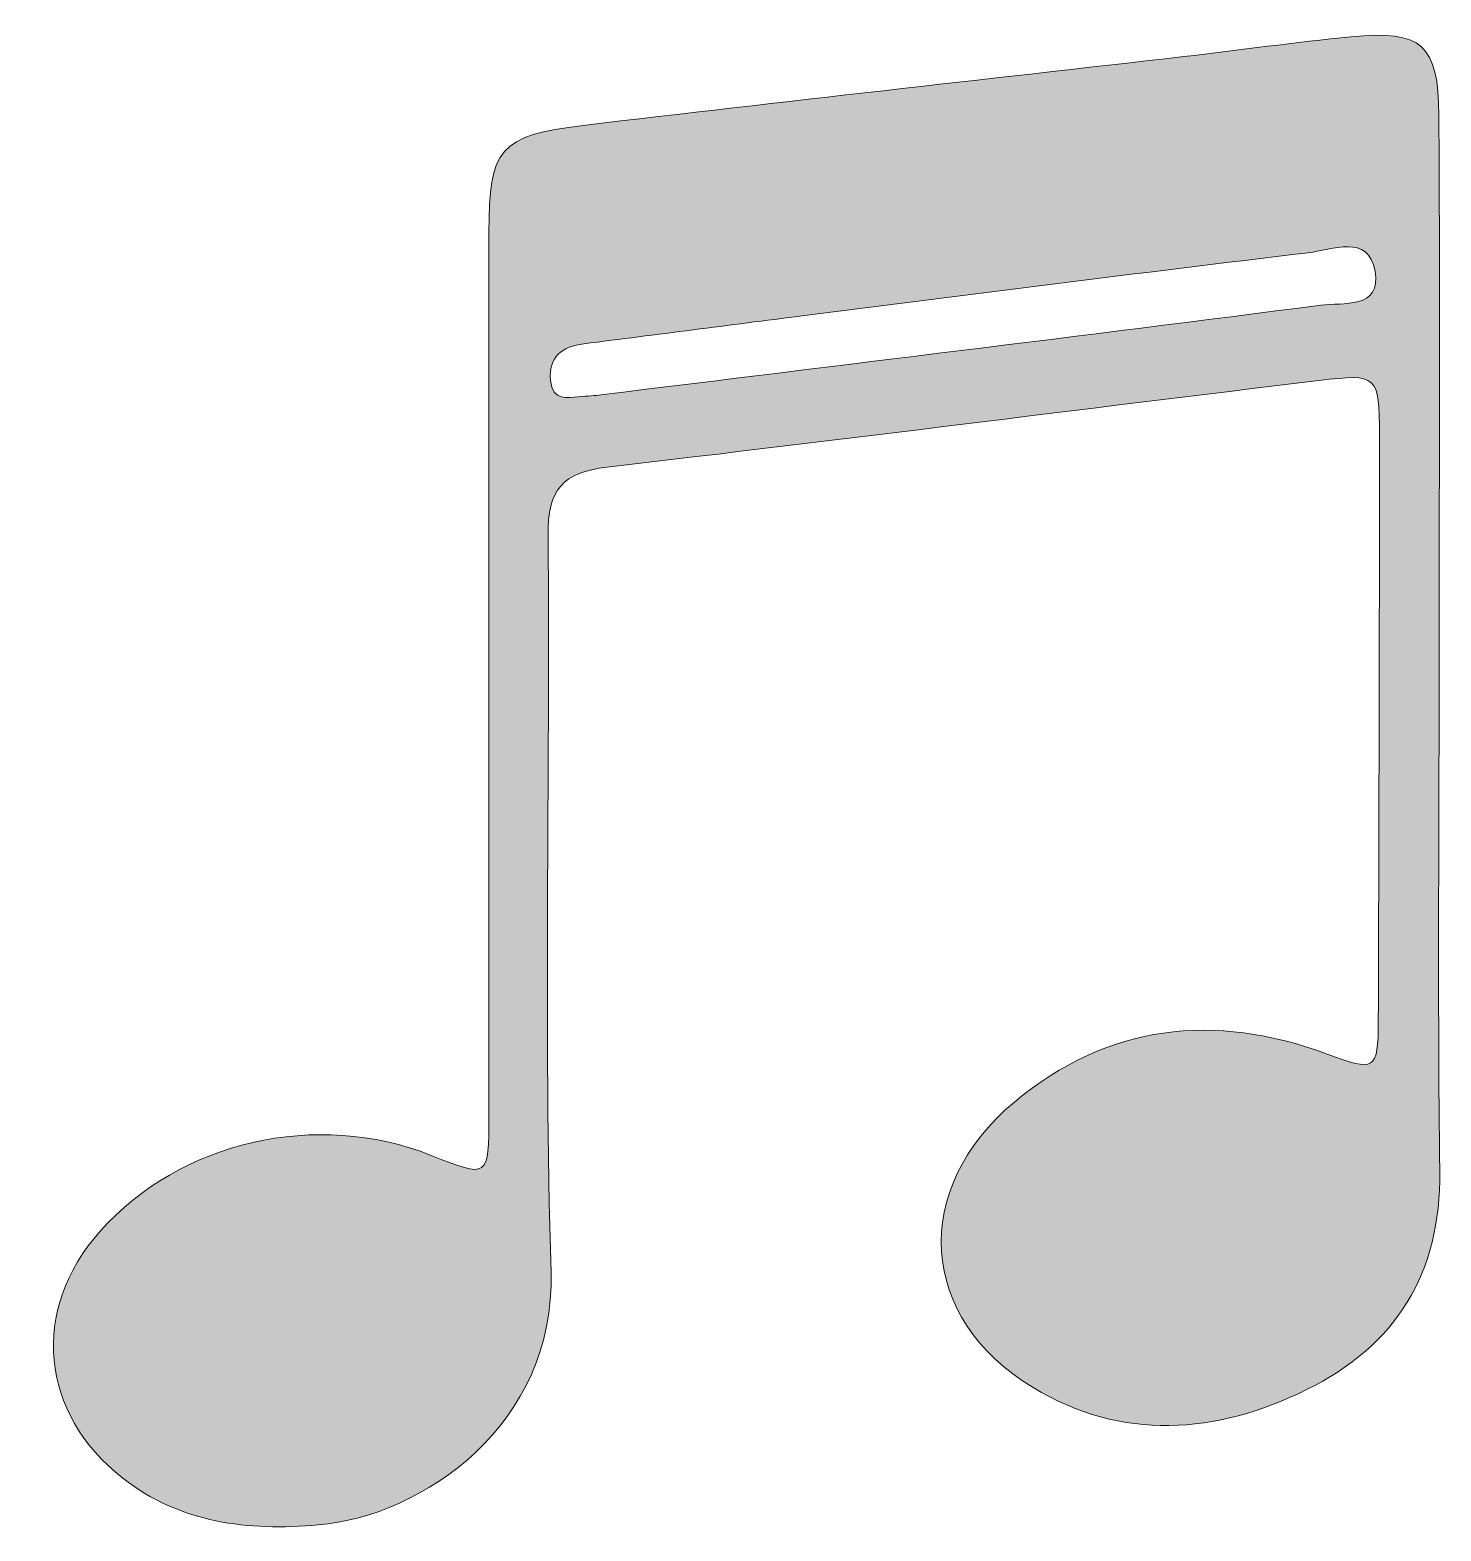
# Model space of a CAD drawing. Header units: inches. Extents: x 38 to 62.4, y -63.1 to -37.1.
import ezdxf

# ---------------------------------------------------------------- set-up
doc = ezdxf.new("R2010")
doc.units = ezdxf.units.IN
doc.header["$MEASUREMENT"] = 0
doc.layers.add('Layer 1', color=7, linetype='Continuous')

msp = doc.modelspace()

# ---------------------------------------------------------------- hatches: boundary and pattern name
at = {"layer": 'Layer 1', "true_color": 0x231f20}
h = msp.add_hatch(color=250, dxfattribs=at)
edge = h.paths.add_edge_path()
edge.add_spline(control_points=[(62.346, -47.852), (62.346, -50.856), (62.319, -53.859), (62.356, -56.861), (62.378, -58.632), (61.601, -59.873), (60.054, -60.639), (58.483, -61.417), (56.863, -61.531), (55.321, -60.603), (53.334, -59.41), (53.196, -57.167), (54.999, -55.664), (56.621, -54.313), (58.453, -54.108), (60.407, -54.833), (61.236, -55.141), (61.291, -55.118), (61.294, -54.27), (61.305, -50.888), (61.313, -47.506), (61.314, -44.124), (61.314, -43.091), (61.284, -43.058), (60.265, -43.182), (56.161, -43.678), (52.059, -44.201), (47.953, -44.681), (47.184, -44.772), (46.923, -45.066), (46.931, -45.864), (46.969, -50.112), (46.852, -54.362), (46.982, -58.606), (47.063, -61.235), (44.771, -62.826), (42.954, -62.98), (41.736, -63.084), (40.582, -62.955), (39.572, -62.169), (38.142, -61.057), (37.969, -59.26), (39.182, -57.899), (40.568, -56.342), (42.932, -55.8), (44.907, -56.586), (45.903, -56.983), (45.906, -56.983), (45.906, -55.884), (45.907, -50.798), (45.906, -45.711), (45.907, -40.625), (45.907, -39.179), (46.09, -38.941), (47.539, -38.769), (51.001, -38.358), (54.465, -37.975), (57.929, -37.578), (58.896, -37.467), (59.859, -37.329), (60.827, -37.235), (62.045, -37.118), (62.335, -37.364), (62.342, -38.6), (62.36, -41.413), (62.348, -44.227), (62.348, -47.04), (62.348, -47.311), (62.348, -47.581), (62.346, -47.852)], knot_values=[0, 0, 0, 0, 1, 1, 1, 2, 2, 2, 3, 3, 3, 4, 4, 4, 5, 5, 5, 6, 6, 6, 7, 7, 7, 8, 8, 8, 9, 9, 9, 10, 10, 10, 11, 11, 11, 12, 12, 12, 13, 13, 13, 14, 14, 14, 15, 15, 15, 16, 16, 16, 17, 17, 17, 18, 18, 18, 19, 19, 19, 20, 20, 20, 21, 21, 21, 22, 22, 22, 23, 23, 23, 23], degree=3, periodic=1)
edge = h.paths.add_edge_path()
edge.add_spline(control_points=[(47.451, -43.464), (47.632, -43.449), (47.74, -43.443), (47.847, -43.43), (51.999, -42.919), (56.152, -42.413), (60.302, -41.879), (60.669, -41.832), (61.355, -41.952), (61.237, -41.291), (61.121, -40.636), (60.492, -40.922), (60.081, -40.971), (57.16, -41.32), (54.242, -41.695), (51.324, -42.064), (50.066, -42.223), (48.807, -42.388), (47.549, -42.546), (47.171, -42.593), (46.939, -42.774), (46.972, -43.179), (47.003, -43.549), (47.286, -43.472), (47.451, -43.464)], knot_values=[0, 0, 0, 0, 1, 1, 1, 2, 2, 2, 3, 3, 3, 4, 4, 4, 5, 5, 5, 6, 6, 6, 7, 7, 7, 8, 8, 8, 8], degree=3, periodic=1)

# ---------------------------------------------------------------- linework, layer by layer
at = {"layer": 'Layer 1', "lineweight": 0}
for points, knots in [([(62.346, -47.852), (62.346, -50.856), (62.319, -53.859), (62.356, -56.861), (62.378, -58.632), (61.601, -59.873), (60.054, -60.639), (58.483, -61.417), (56.863, -61.531), (55.321, -60.603), (53.334, -59.41), (53.196, -57.167), (54.999, -55.664), (56.621, -54.313), (58.453, -54.108), (60.407, -54.833), (61.236, -55.141), (61.291, -55.118), (61.294, -54.27), (61.305, -50.888), (61.313, -47.506), (61.314, -44.124), (61.314, -43.091), (61.284, -43.058), (60.265, -43.182), (56.161, -43.678), (52.059, -44.201), (47.953, -44.681), (47.184, -44.772), (46.923, -45.066), (46.931, -45.864), (46.969, -50.112), (46.852, -54.362), (46.982, -58.606), (47.063, -61.235), (44.771, -62.826), (42.954, -62.98), (41.736, -63.084), (40.582, -62.955), (39.572, -62.169), (38.142, -61.057), (37.969, -59.26), (39.182, -57.899), (40.568, -56.342), (42.932, -55.8), (44.907, -56.586), (45.903, -56.983), (45.906, -56.983), (45.906, -55.884), (45.907, -50.798), (45.906, -45.711), (45.907, -40.625), (45.907, -39.179), (46.09, -38.941), (47.539, -38.769), (51.001, -38.358), (54.465, -37.975), (57.929, -37.578), (58.896, -37.467), (59.859, -37.329), (60.827, -37.235), (62.045, -37.118), (62.335, -37.364), (62.342, -38.6), (62.36, -41.413), (62.348, -44.227), (62.348, -47.04), (62.348, -47.311), (62.348, -47.581), (62.346, -47.852)], [0, 0, 0, 0, 1, 1, 1, 2, 2, 2, 3, 3, 3, 4, 4, 4, 5, 5, 5, 6, 6, 6, 7, 7, 7, 8, 8, 8, 9, 9, 9, 10, 10, 10, 11, 11, 11, 12, 12, 12, 13, 13, 13, 14, 14, 14, 15, 15, 15, 16, 16, 16, 17, 17, 17, 18, 18, 18, 19, 19, 19, 20, 20, 20, 21, 21, 21, 22, 22, 22, 23, 23, 23, 23]), ([(47.451, -43.464), (47.632, -43.449), (47.74, -43.443), (47.847, -43.43), (51.999, -42.919), (56.152, -42.413), (60.302, -41.879), (60.669, -41.832), (61.355, -41.952), (61.237, -41.291), (61.121, -40.636), (60.492, -40.922), (60.081, -40.971), (57.16, -41.32), (54.242, -41.695), (51.324, -42.064), (50.066, -42.223), (48.807, -42.388), (47.549, -42.546), (47.171, -42.593), (46.939, -42.774), (46.972, -43.179), (47.003, -43.549), (47.286, -43.472), (47.451, -43.464)], [0, 0, 0, 0, 1, 1, 1, 2, 2, 2, 3, 3, 3, 4, 4, 4, 5, 5, 5, 6, 6, 6, 7, 7, 7, 8, 8, 8, 8])]:
    msp.add_open_spline(points, degree=3, knots=knots, dxfattribs=at)

doc.saveas('drawing.dxf')
